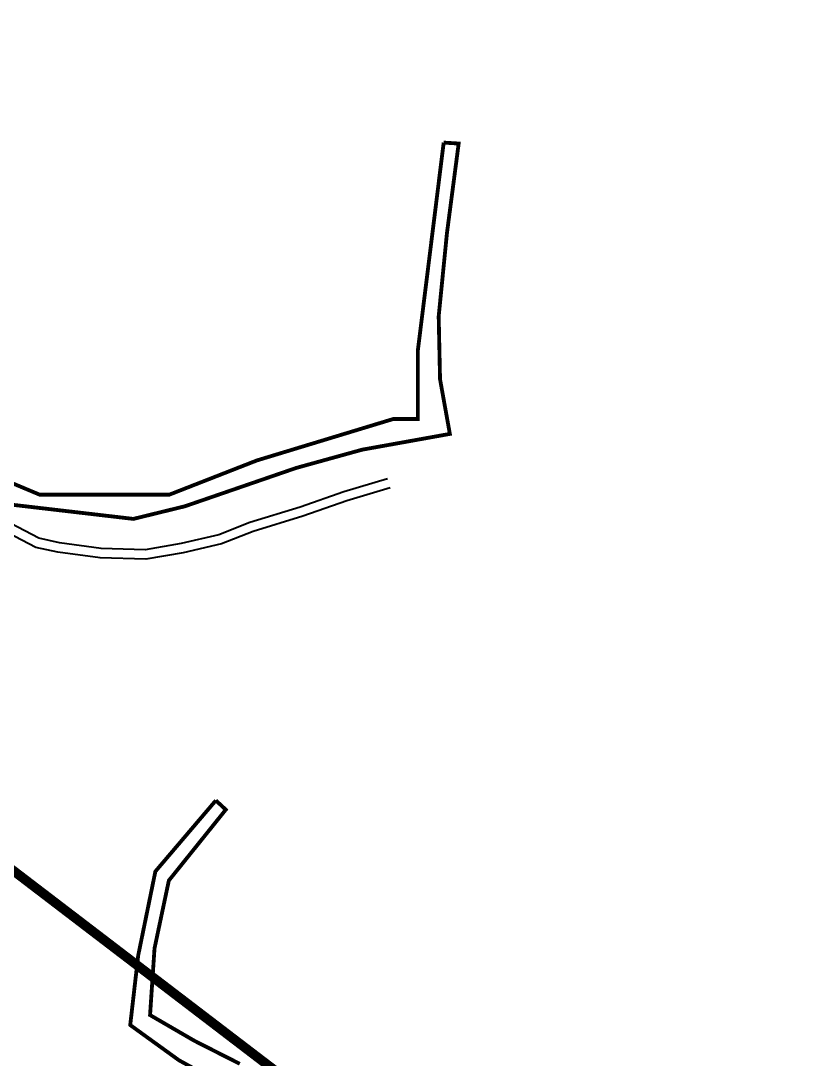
# Model space of a CAD drawing. Header units: metres. Extents: x 561401 to 594056, y 8460144 to 8508504.
# Drawn here: x 569419.8 to 569460.6, y 8474077 to 8474131.2 of the extents above; entities that cross this region are included whole.
import ezdxf

# ---------------------------------------------------------------- set-up
doc = ezdxf.new("R2010")
doc.units = ezdxf.units.M
for name, color, linetype in [('1.1. DERECHO DE VIA', 230, 'Continuous'), ('1.1. VIA EXISTENTE', 252, 'Continuous'), ('1.7 PIRCA DE PIEDRA', 8, 'Continuous')]:
    doc.layers.add(name, color=color, linetype=linetype)

msp = doc.modelspace()

# ---------------------------------------------------------------- linework, layer by layer
at = {"layer": '1.1. DERECHO DE VIA', "color": 230, "linetype": 'Continuous', "lineweight": 40, "ltscale": 0.2, "const_width": 0.5}
msp.add_lwpolyline([(569247.445, 8474181.272), (569267.27, 8474179.314), (569285.676, 8474170.92), (569304.137, 8474163.227), (569322.579, 8474155.488), (569340.265, 8474146.186), (569356.616, 8474134.715), (569372.547, 8474122.625), (569388.444, 8474110.488), (569404.34, 8474098.352), (569420.237, 8474086.215), (569436.134, 8474074.078), (569453.15, 8474063.614), (569470.988, 8474054.587)], dxfattribs=at)
at = {"layer": '1.1. VIA EXISTENTE', "color": 253, "linetype": 'Continuous', "lineweight": 40, "ltscale": 0.2, "true_color": 0x84a4a6}
for points in [[(569438.959, 8474107.294), (569436.684, 8474106.613), (569434.396, 8474105.808), (569431.782, 8474105.002), (569430.156, 8474104.367), (569428.188, 8474103.913), (569426.305, 8474103.585), (569424.009, 8474103.654), (569421.841, 8474103.952), (569420.763, 8474104.184), (569418.219, 8474105.509)], [(569439.102, 8474106.815), (569436.838, 8474106.137), (569434.552, 8474105.333), (569431.947, 8474104.53), (569430.304, 8474103.888), (569428.287, 8474103.423), (569426.341, 8474103.084), (569423.967, 8474103.155), (569421.754, 8474103.459), (569420.592, 8474103.71), (569417.988, 8474105.066)]]:
    msp.add_lwpolyline(points, dxfattribs=at)
at = {"layer": '1.7 PIRCA DE PIEDRA', "color": 64, "linetype": 'Continuous', "lineweight": -3, "const_width": 0.2}
for points in [[(569360.918, 8474129.222), (569367.542, 8474127.896), (569376.123, 8474127.896), (569381.909, 8474126.711), (569387.553, 8474123.682), (569400.491, 8474116.97), (569415.806, 8474108.549), (569420.808, 8474106.455), (569427.562, 8474106.455), (569432.141, 8474108.244), (569439.28, 8474110.412), (569440.548, 8474110.412), (569440.548, 8474113.967), (569441.9, 8474124.833)], [(569441.9, 8474124.833), (569442.683, 8474124.785), (569442.072, 8474120.12), (569441.639, 8474115.767), (569441.71, 8474112.482), (569442.223, 8474109.63), (569437.644, 8474108.807), (569434.199, 8474107.854), (569428.388, 8474105.854), (569425.693, 8474105.194), (569418.965, 8474105.979)], [(569430.001, 8474090.5), (569426.843, 8474086.795), (569425.946, 8474082.411), (569425.529, 8474078.778), (569428.075, 8474076.939), (569432.446, 8474074.544)], [(569431.25, 8474076.754), (569428.877, 8474077.958), (569426.565, 8474079.298), (569426.798, 8474082.78), (569427.547, 8474086.321), (569430.52, 8474090.019), (569430.001, 8474090.5)]]:
    msp.add_lwpolyline(points, dxfattribs=at)

doc.saveas('drawing.dxf')
